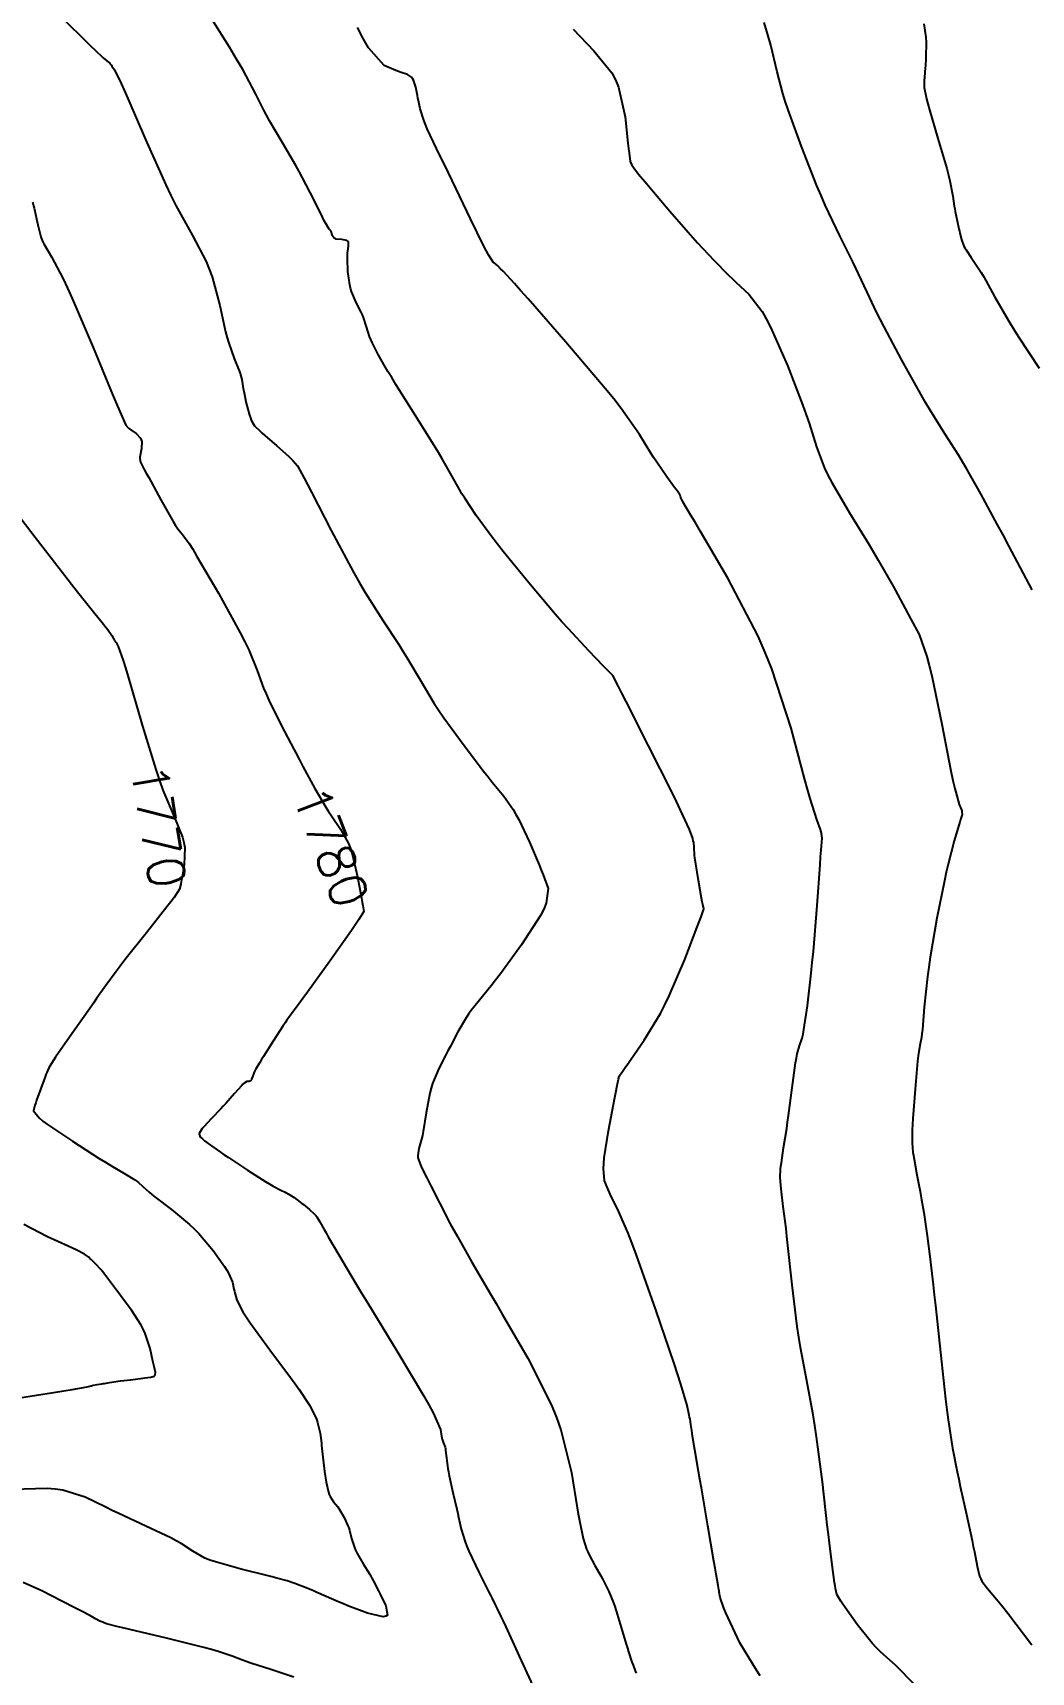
# Model space of a CAD drawing. Header units: metres. Extents: x 837477 to 838477, y 1189014 to 1191014.
# Drawn here: x 837892.1 to 837996.2, y 1189593.7 to 1189764.5 of the extents above; entities that cross this region are included whole.
import ezdxf

# ---------------------------------------------------------------- set-up
doc = ezdxf.new("R2010")
doc.units = ezdxf.units.M
doc.header["$LTSCALE"] = 0.3
doc.layers.add('COTAS 10', color=1, linetype='Continuous')
doc.styles.get("Standard").update_dxf_attribs({"font": 'simplex.shx'})

msp = doc.modelspace()

# ---------------------------------------------------------------- linework, layer by layer
at = {"layer": 'COTAS 10'}
for points, elevation in [([(837967.924, 1189593.31), (837967.559, 1189593.901), (837965.799, 1189596.745), (837964.59, 1189599.339), (837964.35, 1189599.887), (837964.15, 1189600.361), (837963.772, 1189601.459), (837963.668, 1189602.029), (837963.642, 1189602.169), (837963.617, 1189602.302), (837963.535, 1189602.72), (837963.326, 1189603.899), (837963.22, 1189604.511), (837963.094, 1189605.247), (837962.466, 1189608.937), (837961.796, 1189612.887), (837961.643, 1189613.786), (837961.504, 1189614.601), (837961.121, 1189616.843), (837960.879, 1189618.281), (837960.829, 1189618.589), (837960.787, 1189618.858), (837960.695, 1189619.502), (837960.611, 1189620.039), (837960.573, 1189620.239), (837960.529, 1189620.462), (837960.319, 1189621.454), (837959.664, 1189623.68), (837959.34, 1189624.681), (837958.953, 1189625.849), (837957.04, 1189631.454), (837955.019, 1189637.135), (837954.565, 1189638.35), (837954.156, 1189639.409), (837953.059, 1189641.944), (837952.363, 1189643.321), (837952.206, 1189643.651), (837952.065, 1189643.959), (837951.688, 1189644.885), (837951.586, 1189646.155), (837951.619, 1189646.68), (837951.679, 1189647.28), (837952.117, 1189650.073), (837952.632, 1189652.824), (837952.74, 1189653.398), (837952.833, 1189653.89), (837953.046, 1189654.99), (837953.15, 1189655.463), (837953.174, 1189655.56), (837953.197, 1189655.643), (837953.263, 1189655.82), (837953.331, 1189655.919), (837953.355, 1189655.954), (837953.382, 1189655.991), (837953.496, 1189656.149), (837953.933, 1189656.774), (837954.163, 1189657.106), (837954.441, 1189657.508), (837955.836, 1189659.53), (837957.52, 1189662.322), (837957.979, 1189663.208), (837958.435, 1189664.144), (837960.056, 1189667.933), (837961.336, 1189671.241), (837961.578, 1189671.874), (837961.77, 1189672.384), (837962.055, 1189673.202), (837961.947, 1189673.668), (837961.892, 1189673.956), (837961.826, 1189674.312), (837961.494, 1189676.172), (837961.18, 1189678.101), (837961.124, 1189678.501), (837961.082, 1189678.843), (837961.043, 1189679.596), (837960.998, 1189680.114), (837960.952, 1189680.308), (837960.892, 1189680.525), (837960.553, 1189681.492), (837959.636, 1189683.504), (837959.212, 1189684.379), (837958.713, 1189685.392), (837956.293, 1189690.199), (837953.953, 1189694.796), (837953.504, 1189695.676), (837953.142, 1189696.385), (837952.55, 1189697.53), (837952.151, 1189697.944), (837951.909, 1189698.193), (837951.61, 1189698.5), (837950.058, 1189700.092), (837947.928, 1189702.378), (837947.265, 1189703.122), (837946.571, 1189703.914), (837943.801, 1189707.177), (837941.149, 1189710.429), (837940.53, 1189711.214), (837939.96, 1189711.95), (837938.319, 1189714.191), (837937.127, 1189715.99), (837936.841, 1189716.446), (837936.574, 1189716.885), (837935.77, 1189718.319), (837934.772, 1189720.091), (837934.383, 1189720.742), (837933.944, 1189721.464), (837931.953, 1189724.651), (837929.956, 1189727.835), (837929.514, 1189728.555), (837929.12, 1189729.205), (837928.095, 1189730.967), (837927.475, 1189732.204), (837927.335, 1189732.522), (837927.21, 1189732.83), (837926.874, 1189733.857), (837926.562, 1189734.829), (837926.453, 1189735.103), (837926.332, 1189735.38), (837925.813, 1189736.395), (837925.323, 1189737.515), (837925.222, 1189737.858), (837925.136, 1189738.214), (837924.946, 1189739.62), (837924.901, 1189740.933), (837924.906, 1189741.231), (837924.917, 1189741.501), (837925.019, 1189742.239), (837925, 1189742.681), (837924.935, 1189742.764), (837924.845, 1189742.831), (837924.304, 1189742.928), (837923.721, 1189742.988), (837923.604, 1189743.031), (837923.507, 1189743.084), (837923.315, 1189743.37), (837923.226, 1189743.691), (837923.194, 1189743.766), (837923.157, 1189743.835), (837922.996, 1189744.034), (837922.636, 1189744.602), (837922.474, 1189744.902), (837922.285, 1189745.265), (837921.38, 1189747.095), (837920.218, 1189749.371), (837919.868, 1189750.015), (837919.505, 1189750.665), (837918.09, 1189753.065), (837916.762, 1189755.32), (837916.453, 1189755.879), (837916.17, 1189756.409), (837915.362, 1189758.09), (837913.986, 1189760.651), (837913.345, 1189761.737), (837912.591, 1189762.986), (837908.932, 1189768.858)], 1800), ([(837895.33, 1189765.877), (837897.659, 1189763.563), (837898.141, 1189763.091), (837898.552, 1189762.693), (837899.447, 1189761.865), (837899.813, 1189761.569), (837899.89, 1189761.506), (837899.958, 1189761.451), (837900.114, 1189761.32), (837900.246, 1189761.164), (837900.297, 1189761.093), (837900.354, 1189761.01), (837900.615, 1189760.61), (837901.296, 1189759.206), (837901.618, 1189758.49), (837901.998, 1189757.632), (837903.852, 1189753.351), (837905.962, 1189748.649), (837906.503, 1189747.526), (837907.025, 1189746.481), (837908.756, 1189743.351), (837910.17, 1189740.635), (837910.493, 1189739.851), (837910.785, 1189739.053), (837911.593, 1189736.054), (837912.196, 1189733.327), (837912.359, 1189732.701), (837912.52, 1189732.13), (837913.088, 1189730.532), (837913.548, 1189729.446), (837913.64, 1189729.197), (837913.718, 1189728.972), (837913.874, 1189728.346), (837913.983, 1189727.677), (837914.032, 1189727.425), (837914.088, 1189727.143), (837914.359, 1189725.881), (837914.687, 1189724.638), (837914.78, 1189724.367), (837914.874, 1189724.128), (837915.221, 1189723.533), (837915.79, 1189722.978), (837916.023, 1189722.765), (837916.29, 1189722.526), (837917.531, 1189721.447), (837918.748, 1189720.367), (837919.001, 1189720.127), (837919.218, 1189719.913), (837919.695, 1189719.356), (837920.379, 1189718.089), (837920.726, 1189717.428), (837921.141, 1189716.632), (837923.209, 1189712.638), (837925.568, 1189708.229), (837926.167, 1189707.171), (837926.742, 1189706.184), (837928.623, 1189703.209), (837930.263, 1189700.736), (837930.687, 1189700.066), (837931.097, 1189699.402), (837932.468, 1189697.054), (837933.953, 1189694.602), (837934.435, 1189693.872), (837934.947, 1189693.119), (837937.054, 1189690.216), (837939.092, 1189687.553), (837939.562, 1189686.952), (837939.99, 1189686.41), (837941.192, 1189684.945), (837942.172, 1189683.551), (837942.459, 1189683.055), (837942.753, 1189682.511), (837943.873, 1189680.145), (837944.88, 1189677.78), (837945.103, 1189677.236), (837945.302, 1189676.739), (837945.819, 1189675.345), (837945.612, 1189673.785), (837945.356, 1189673.184), (837945.012, 1189672.509), (837943.052, 1189669.459), (837940.842, 1189666.428), (837940.343, 1189665.764), (837939.891, 1189665.177), (837938.665, 1189663.692), (837937.767, 1189662.585), (837937.523, 1189662.236), (837937.281, 1189661.87), (837936.421, 1189660.394), (837935.598, 1189658.837), (837935.379, 1189658.419), (837935.163, 1189658.007), (837934.414, 1189656.568), (837933.772, 1189655.006), (837933.623, 1189654.518), (837933.486, 1189654.004), (837933.096, 1189651.946), (837932.796, 1189650.028), (837932.716, 1189649.603), (837932.636, 1189649.225), (837932.359, 1189648.24), (837932.235, 1189647.521), (837932.252, 1189647.309), (837932.291, 1189647.092), (837932.617, 1189646.262), (837933.192, 1189645.171), (837933.387, 1189644.789), (837933.599, 1189644.372), (837934.494, 1189642.579), (837935.621, 1189640.402), (837935.979, 1189639.744), (837936.357, 1189639.061), (837937.884, 1189636.396), (837939.785, 1189633.145), (837940.397, 1189632.094), (837941.046, 1189630.977), (837943.702, 1189626.396), (837946.165, 1189621.522), (837946.692, 1189620.22), (837947.153, 1189618.939), (837948.26, 1189614.486), (837948.854, 1189610.802), (837948.992, 1189610.007), (837949.118, 1189609.309), (837949.476, 1189607.598), (837949.835, 1189606.516), (837949.961, 1189606.213), (837950.099, 1189605.91), (837950.697, 1189604.806), (837951.329, 1189603.715), (837951.49, 1189603.42), (837951.644, 1189603.128), (837952.148, 1189602.1), (837952.628, 1189600.909), (837952.767, 1189600.514), (837952.91, 1189600.092), (837953.447, 1189598.332), (837953.955, 1189596.601), (837954.079, 1189596.196), (837954.195, 1189595.824), (837954.556, 1189594.748), (837954.68, 1189594.419), (837954.894, 1189593.846), (837954.996, 1189593.582)], 1790), ([(837984.022, 1189592.415), (837982.053, 1189594.391), (837980.46, 1189595.797), (837980.023, 1189596.247), (837979.589, 1189596.723), (837978.04, 1189598.66), (837976.783, 1189600.42), (837976.533, 1189600.784), (837976.325, 1189601.094), (837975.929, 1189601.771), (837975.785, 1189602.405), (837975.736, 1189602.689), (837975.683, 1189603.02), (837975.457, 1189604.607), (837975.143, 1189607.125), (837975.033, 1189608.043), (837974.915, 1189609.056), (837974.406, 1189613.513), (837973.81, 1189618.22), (837973.636, 1189619.391), (837973.459, 1189620.505), (837972.787, 1189624.052), (837972.129, 1189627.516), (837971.96, 1189628.578), (837971.798, 1189629.684), (837971.262, 1189634.052), (837970.818, 1189638.137), (837970.714, 1189639.065), (837970.618, 1189639.906), (837970.339, 1189642.209), (837970.153, 1189643.726), (837970.115, 1189644.071), (837970.083, 1189644.384), (837970.02, 1189645.242), (837970.06, 1189646.104), (837970.093, 1189646.419), (837970.136, 1189646.768), (837970.371, 1189648.303), (837970.688, 1189650.328), (837970.781, 1189650.986), (837970.878, 1189651.686), (837971.249, 1189654.563), (837971.607, 1189657.152), (837971.695, 1189657.67), (837971.778, 1189658.101), (837972.039, 1189658.94), (837972.304, 1189659.745), (837972.39, 1189660.156), (837972.48, 1189660.647), (837972.852, 1189663.099), (837973.253, 1189666.515), (837973.362, 1189667.615), (837973.47, 1189668.782), (837973.853, 1189673.552), (837974.164, 1189677.795), (837974.227, 1189678.63), (837974.279, 1189679.317), (837974.384, 1189680.571), (837974.322, 1189681.046), (837974.269, 1189681.242), (837974.201, 1189681.466), (837973.825, 1189682.509), (837973.123, 1189684.715), (837972.849, 1189685.673), (837972.54, 1189686.781), (837971.14, 1189692.036), (837969.142, 1189698.227), (837968.457, 1189699.925), (837967.715, 1189701.616), (837964.56, 1189707.665), (837961.696, 1189712.537), (837961.137, 1189713.486), (837960.679, 1189714.262), (837959.873, 1189715.621), (837959.748, 1189715.842), (837959.72, 1189715.9), (837959.694, 1189715.957), (837959.626, 1189716.155), (837959.578, 1189716.312), (837959.566, 1189716.344), (837959.554, 1189716.371), (837959.516, 1189716.428), (837959.292, 1189716.719), (837959.164, 1189716.894), (837959.006, 1189717.11), (837958.197, 1189718.23), (837957.155, 1189719.745), (837956.851, 1189720.21), (837956.54, 1189720.695), (837955.361, 1189722.611), (837953.435, 1189725.334), (837952.654, 1189726.328), (837951.765, 1189727.426), (837947.658, 1189732.258), (837943.731, 1189736.744), (837942.956, 1189737.624), (837942.316, 1189738.347), (837941.132, 1189739.648), (837940.862, 1189739.899), (837940.799, 1189739.96), (837940.742, 1189740.018), (837940.574, 1189740.194), (837940.421, 1189740.343), (837940.372, 1189740.384), (837940.319, 1189740.423), (837940.106, 1189740.564), (837939.601, 1189741.342), (837939.365, 1189741.784), (837939.088, 1189742.324), (837937.739, 1189745.094), (837936.209, 1189748.293), (837935.818, 1189749.103), (837935.44, 1189749.882), (837934.191, 1189752.422), (837933.224, 1189754.469), (837933.024, 1189754.937), (837932.853, 1189755.362), (837932.482, 1189756.539), (837932.302, 1189757.434), (837932.252, 1189757.68), (837932.202, 1189757.927), (837932.02, 1189758.812), (837931.777, 1189759.551), (837931.688, 1189759.704), (837931.59, 1189759.836), (837931.157, 1189760.125), (837930.485, 1189760.356), (837930.237, 1189760.45), (837929.961, 1189760.558), (837928.74, 1189761.054), (837927.082, 1189762.905), (837926.531, 1189763.867), (837925.94, 1189765.022)], 1810), ([(837948.447, 1189764.854), (837950.6, 1189762.612), (837952.449, 1189760.312), (837952.83, 1189759.585), (837953.155, 1189758.819), (837953.857, 1189755.727), (837954.139, 1189752.976), (837954.2, 1189752.425), (837954.253, 1189751.964), (837954.381, 1189751.062), (837954.562, 1189750.676), (837954.648, 1189750.541), (837954.75, 1189750.393), (837955.246, 1189749.759), (837956.112, 1189748.733), (837956.446, 1189748.339), (837956.82, 1189747.896), (837958.515, 1189745.9), (837960.409, 1189743.713), (837960.909, 1189743.15), (837961.398, 1189742.606), (837963.08, 1189740.798), (837964.624, 1189739.227), (837965.027, 1189738.833), (837965.42, 1189738.456), (837966.75, 1189737.243), (837968.132, 1189735.435), (837968.558, 1189734.683), (837969.002, 1189733.823), (837970.76, 1189729.808), (837972.371, 1189725.634), (837972.723, 1189724.672), (837973.033, 1189723.795), (837973.81, 1189721.33), (837974.645, 1189719.115), (837974.991, 1189718.396), (837975.386, 1189717.63), (837977.23, 1189714.482), (837979.247, 1189711.209), (837979.752, 1189710.364), (837980.233, 1189709.546), (837981.776, 1189706.816), (837983.04, 1189704.488), (837983.344, 1189703.924), (837983.629, 1189703.395), (837984.496, 1189701.776), (837985.308, 1189699.5), (837985.558, 1189698.558), (837985.82, 1189697.479), (837986.86, 1189692.454), (837987.814, 1189687.574), (837988.022, 1189686.587), (837988.206, 1189685.758), (837988.668, 1189684.08), (837988.899, 1189683.526), (837988.937, 1189683.407), (837988.964, 1189683.302), (837988.971, 1189683.045), (837988.804, 1189682.527), (837988.723, 1189682.258), (837988.626, 1189681.934), (837988.147, 1189680.311), (837987.52, 1189677.868), (837987.329, 1189677.027), (837987.131, 1189676.116), (837986.353, 1189672.233), (837985.647, 1189668.17), (837985.494, 1189667.145), (837985.36, 1189666.164), (837985.029, 1189662.983), (837984.836, 1189660.633), (837984.789, 1189660.176), (837984.745, 1189659.802), (837984.61, 1189659.151), (837984.457, 1189658.363), (837984.403, 1189657.903), (837984.343, 1189657.338), (837984.083, 1189654.426), (837983.852, 1189651.382), (837983.812, 1189650.735), (837983.781, 1189650.172), (837983.753, 1189648.847), (837983.853, 1189647.862), (837983.903, 1189647.514), (837983.963, 1189647.134), (837984.26, 1189645.491), (837984.59, 1189643.759), (837984.67, 1189643.324), (837984.746, 1189642.907), (837984.978, 1189641.561), (837985.199, 1189640.118), (837985.266, 1189639.641), (837985.337, 1189639.13), (837985.615, 1189637.002), (837985.966, 1189634.041), (837986.081, 1189633.004), (837986.205, 1189631.872), (837986.719, 1189627.002), (837987.258, 1189622.136), (837987.398, 1189621.007), (837987.534, 1189619.972), (837987.991, 1189617.025), (837988.472, 1189614.548), (837988.623, 1189613.809), (837988.783, 1189613.049), (837989.424, 1189610.112), (837990.015, 1189607.41), (837990.143, 1189606.798), (837990.255, 1189606.243), (837990.531, 1189604.73), (837990.803, 1189603.687), (837990.914, 1189603.429), (837991.039, 1189603.185), (837991.618, 1189602.415), (837992.74, 1189601.101), (837993.207, 1189600.513), (837993.742, 1189599.829), (837996.242, 1189596.549)], 1820), ([(837996.295, 1189706.438), (837993.845, 1189711.039), (837993.247, 1189712.157), (837992.683, 1189713.208), (837990.938, 1189716.438), (837989.44, 1189719.094), (837989.032, 1189719.782), (837988.627, 1189720.45), (837987.19, 1189722.69), (837985.638, 1189725.15), (837985.161, 1189725.955), (837984.662, 1189726.815), (837982.69, 1189730.369), (837980.853, 1189733.832), (837980.439, 1189734.634), (837980.067, 1189735.369), (837979.066, 1189737.456), (837978.185, 1189739.355), (837977.888, 1189739.97), (837977.568, 1189740.624), (837976.223, 1189743.312), (837974.7, 1189746.528), (837974.268, 1189747.515), (837973.832, 1189748.545), (837972.222, 1189752.613), (837970.84, 1189756.453), (837970.548, 1189757.337), (837970.294, 1189758.145), (837969.707, 1189760.419), (837969.022, 1189763.17), (837968.708, 1189764.279), (837968.341, 1189765.538)], 1830), ([(837984.976, 1189765.399), (837985.204, 1189764.028), (837985.215, 1189763.455), (837985.216, 1189763.275), (837985.217, 1189763.085), (837985.211, 1189762.322), (837985.188, 1189761.527), (837985.177, 1189761.317), (837985.164, 1189761.112), (837985.102, 1189760.409), (837985.045, 1189759.75), (837985.035, 1189759.574), (837985.028, 1189759.399), (837985.024, 1189758.79), (837985.252, 1189757.609), (837985.391, 1189757.075), (837985.562, 1189756.451), (837986.456, 1189753.447), (837987.371, 1189750.345), (837987.556, 1189749.659), (837987.711, 1189749.048), (837988.024, 1189747.467), (837988.162, 1189746.409), (837988.207, 1189746.128), (837988.254, 1189745.853), (837988.45, 1189744.902), (837988.652, 1189744.043), (837988.704, 1189743.825), (837988.754, 1189743.615), (837988.922, 1189742.931), (837989.172, 1189742.262), (837989.274, 1189742.063), (837989.392, 1189741.857), (837989.935, 1189741.064), (837990.696, 1189739.933), (837990.951, 1189739.515), (837991.224, 1189739.051), (837992.37, 1189736.995), (837993.851, 1189734.418), (837994.337, 1189733.625), (837994.854, 1189732.797), (837996.995, 1189729.522)], 1840), ([(837892.074, 1189746.839), (837892.257, 1189746.189), (837892.638, 1189744.469), (837892.952, 1189743.209), (837893.091, 1189742.849), (837893.254, 1189742.485), (837894.032, 1189741.127), (837895.264, 1189738.832), (837895.712, 1189737.877), (837896.208, 1189736.782), (837898.386, 1189731.674), (837900.421, 1189726.778), (837900.826, 1189725.818), (837901.163, 1189725.029), (837901.808, 1189723.609), (837902.091, 1189723.29), (837902.2, 1189723.195), (837902.321, 1189723.098), (837902.869, 1189722.726), (837903.339, 1189722.248), (837903.412, 1189722.084), (837903.46, 1189721.907), (837903.424, 1189721.153), (837903.288, 1189720.424), (837903.272, 1189720.262), (837903.266, 1189720.118), (837903.323, 1189719.742), (837903.722, 1189718.983), (837903.93, 1189718.597), (837904.182, 1189718.135), (837905.445, 1189715.831), (837906.728, 1189713.573), (837906.991, 1189713.139), (837907.214, 1189712.789), (837907.688, 1189712.217), (837908.395, 1189711.26), (837908.765, 1189710.667), (837909.211, 1189709.931), (837911.449, 1189706.09), (837913.731, 1189701.952), (837914.204, 1189701.03), (837914.608, 1189700.204), (837915.496, 1189698.029), (837916.152, 1189696.206), (837916.41, 1189695.603), (837916.701, 1189694.958), (837918.029, 1189692.27), (837919.311, 1189689.833), (837919.503, 1189689.467), (837919.886, 1189688.749), (837920.259, 1189688.055), (837921.517, 1189685.759), (837922.649, 1189683.81), (837922.942, 1189683.336), (837923.227, 1189682.89), (837924.183, 1189681.517), (837925.003, 1189680.03), (837925.202, 1189679.513), (837925.389, 1189678.95), (837925.963, 1189676.534), (837926.365, 1189674.331), (837926.444, 1189673.902), (837926.509, 1189673.551), (837926.623, 1189672.938), (837926.09, 1189672.084), (837925.746, 1189671.581), (837925.317, 1189670.964), (837923.059, 1189667.774), (837920.736, 1189664.532), (837920.266, 1189663.881), (837919.871, 1189663.338), (837919.069, 1189662.27), (837918.587, 1189661.608), (837918.393, 1189661.321), (837918.173, 1189660.989), (837917.158, 1189659.415), (837916.162, 1189657.839), (837915.953, 1189657.506), (837915.773, 1189657.217), (837915.365, 1189656.547), (837915.174, 1189656.187), (837915.132, 1189656.094), (837915.093, 1189656.003), (837914.993, 1189655.698), (837914.909, 1189655.458), (837914.882, 1189655.407), (837914.853, 1189655.365), (837914.735, 1189655.269), (837914.605, 1189655.234), (837914.569, 1189655.229), (837914.534, 1189655.226), (837914.405, 1189655.234), (837914.13, 1189655.053), (837914.002, 1189654.931), (837913.851, 1189654.778), (837913.12, 1189653.966), (837912.218, 1189652.949), (837911.959, 1189652.668), (837911.697, 1189652.386), (837910.72, 1189651.369), (837909.917, 1189650.51), (837909.765, 1189650.328), (837909.643, 1189650.171), (837909.458, 1189649.806), (837909.483, 1189649.621), (837909.495, 1189649.578), (837909.508, 1189649.538), (837909.572, 1189649.42), (837909.779, 1189649.236), (837909.883, 1189649.154), (837910.006, 1189649.058), (837910.618, 1189648.599), (837911.663, 1189647.868), (837912.059, 1189647.6), (837912.502, 1189647.304), (837914.487, 1189646), (837916.409, 1189644.772), (837916.813, 1189644.524), (837917.161, 1189644.317), (837917.951, 1189643.899), (837918.422, 1189643.685), (837918.568, 1189643.606), (837918.721, 1189643.517), (837919.331, 1189643.125), (837919.976, 1189642.662), (837920.152, 1189642.53), (837920.326, 1189642.396), (837920.945, 1189641.896), (837921.482, 1189641.389), (837921.605, 1189641.25), (837921.717, 1189641.112), (837922.03, 1189640.621), (837922.478, 1189639.796), (837922.676, 1189639.448), (837922.905, 1189639.048), (837923.998, 1189637.171), (837925.718, 1189634.289), (837926.342, 1189633.256), (837927.031, 1189632.121), (837930.054, 1189627.171), (837932.843, 1189622.498), (837933.384, 1189621.537), (837933.825, 1189620.721), (837934.584, 1189618.979), (837934.701, 1189618.273), (837934.738, 1189618.111), (837934.776, 1189617.963), (837934.93, 1189617.55), (837935.075, 1189617.119), (837935.108, 1189616.961), (837935.139, 1189616.785), (837935.223, 1189616.009), (837935.365, 1189614.918), (837935.432, 1189614.544), (837935.511, 1189614.139), (837935.894, 1189612.415), (837936.307, 1189610.658), (837936.404, 1189610.231), (837936.494, 1189609.83), (837936.757, 1189608.598), (837937.17, 1189607.264), (837937.354, 1189606.799), (837937.57, 1189606.292), (837938.601, 1189604.117), (837939.611, 1189602.106), (837939.813, 1189601.703), (837939.98, 1189601.368), (837940.305, 1189600.71), (837940.401, 1189600.513), (837940.424, 1189600.467), (837940.446, 1189600.424), (837940.515, 1189600.301), (837940.902, 1189599.482), (837941.125, 1189599.002), (837941.397, 1189598.411), (837942.799, 1189595.36), (837944.21, 1189592.252)], 1780), ([(837889.417, 1189715.753), (837892.343, 1189711.923), (837895.444, 1189707.929), (837896.141, 1189707.04), (837896.767, 1189706.245), (837898.444, 1189704.157), (837899.474, 1189702.88), (837899.693, 1189702.596), (837899.883, 1189702.343), (837900.328, 1189701.679), (837900.538, 1189701.303), (837900.58, 1189701.232), (837900.614, 1189701.174), (837900.68, 1189701.08), (837900.742, 1189700.996), (837900.775, 1189700.943), (837900.814, 1189700.878), (837901.012, 1189700.538), (837901.524, 1189699.084), (837901.761, 1189698.317), (837902.039, 1189697.391), (837903.39, 1189692.729), (837903.399, 1189692.702), (837904.91, 1189687.731), (837905.296, 1189686.594), (837905.667, 1189685.563), (837906.879, 1189682.729), (837907.711, 1189680.671), (837907.843, 1189680.129), (837907.931, 1189679.599), (837907.892, 1189677.787), (837907.622, 1189676.344), (837907.564, 1189676.046), (837907.515, 1189675.793), (837907.399, 1189675.25), (837906.831, 1189674.402), (837906.497, 1189673.957), (837906.086, 1189673.421), (837903.96, 1189670.728), (837901.709, 1189667.884), (837901.218, 1189667.253), (837900.785, 1189666.69), (837899.7, 1189665.221), (837898.756, 1189663.865), (837898.411, 1189663.372), (837898.029, 1189662.829), (837896.352, 1189660.443), (837894.79, 1189658.211), (837894.482, 1189657.763), (837894.227, 1189657.39), (837893.757, 1189656.658), (837893.557, 1189656.177), (837893.473, 1189655.961), (837893.377, 1189655.709), (837892.926, 1189654.503), (837892.489, 1189653.266), (837892.402, 1189652.996), (837892.328, 1189652.756), (837892.183, 1189652.151), (837892.772, 1189651.423), (837893.161, 1189651.107), (837893.649, 1189650.74), (837896.227, 1189648.997), (837899.035, 1189647.212), (837899.667, 1189646.817), (837900.236, 1189646.467), (837901.766, 1189645.56), (837902.724, 1189644.985), (837902.932, 1189644.843), (837903.116, 1189644.709), (837903.576, 1189644.285), (837904.213, 1189643.691), (837904.508, 1189643.45), (837904.856, 1189643.175), (837906.541, 1189641.903), (837908.443, 1189640.337), (837908.927, 1189639.877), (837909.392, 1189639.406), (837910.916, 1189637.607), (837912.076, 1189635.96), (837912.31, 1189635.585), (837912.507, 1189635.245), (837912.907, 1189634.307), (837913.071, 1189633.592), (837913.119, 1189633.392), (837913.169, 1189633.191), (837913.359, 1189632.458), (837914.009, 1189631.214), (837914.348, 1189630.691), (837914.756, 1189630.091), (837916.807, 1189627.277), (837918.961, 1189624.375), (837919.434, 1189623.719), (837919.855, 1189623.126), (837920.931, 1189621.52), (837921.546, 1189620.348), (837921.676, 1189620.031), (837921.788, 1189619.716), (837922.047, 1189618.603), (837922.179, 1189617.554), (837922.211, 1189617.28), (837922.241, 1189617.012), (837922.333, 1189616.105), (837922.434, 1189615.178), (837922.47, 1189614.898), (837922.509, 1189614.608), (837922.678, 1189613.477), (837922.914, 1189612.434), (837922.995, 1189612.199), (837923.083, 1189611.989), (837923.459, 1189611.423), (837923.883, 1189610.924), (837924.002, 1189610.755), (837924.122, 1189610.573), (837924.559, 1189609.804), (837924.947, 1189608.949), (837925.035, 1189608.712), (837925.116, 1189608.475), (837925.338, 1189607.619), (837925.623, 1189606.694), (837925.744, 1189606.414), (837925.882, 1189606.123), (837926.53, 1189604.985), (837927.183, 1189603.935), (837927.324, 1189603.7), (837927.448, 1189603.488), (837927.753, 1189602.925), (837928.049, 1189602.322), (837928.167, 1189602.085), (837928.302, 1189601.819), (837928.919, 1189600.605), (837929.059, 1189599.632), (837928.893, 1189599.516), (837928.638, 1189599.468), (837926.977, 1189599.851), (837924.955, 1189600.612), (837924.473, 1189600.802), (837924.024, 1189600.982), (837922.682, 1189601.559), (837921.635, 1189602.031), (837921.371, 1189602.146), (837921.118, 1189602.254), (837920.302, 1189602.586), (837919.591, 1189602.854), (837919.405, 1189602.92), (837919.224, 1189602.984), (837918.61, 1189603.188), (837917.522, 1189603.487), (837917.042, 1189603.611), (837916.485, 1189603.753), (837913.828, 1189604.412), (837911.131, 1189605.17), (837910.548, 1189605.374), (837910.038, 1189605.575), (837908.787, 1189606.282), (837907.559, 1189607.104), (837907.062, 1189607.38), (837906.498, 1189607.675), (837903.893, 1189608.913), (837901.068, 1189610.21), (837900.364, 1189610.542), (837899.696, 1189610.862), (837897.565, 1189611.924), (837895.24, 1189612.644), (837894.448, 1189612.749), (837893.592, 1189612.814), (837889.966, 1189612.709)], 1770), ([(837888.933, 1189621.983), (837894.273, 1189622.818), (837895.324, 1189622.987), (837896.191, 1189623.129), (837897.777, 1189623.42), (837898.168, 1189623.525), (837898.28, 1189623.551), (837898.395, 1189623.575), (837898.826, 1189623.652), (837899.292, 1189623.724), (837899.428, 1189623.746), (837899.569, 1189623.769), (837900.104, 1189623.858), (837900.779, 1189623.961), (837901.007, 1189623.993), (837901.254, 1189624.027), (837902.292, 1189624.159), (837903.316, 1189624.285), (837903.553, 1189624.314), (837903.77, 1189624.341), (837904.387, 1189624.416), (837904.758, 1189624.535), (837904.821, 1189624.588), (837904.866, 1189624.651), (837904.883, 1189624.953), (837904.737, 1189625.55), (837904.68, 1189625.799), (837904.615, 1189626.084), (837904.32, 1189627.416), (837903.814, 1189628.983), (837903.617, 1189629.417), (837903.395, 1189629.85), (837902.386, 1189631.415), (837901.324, 1189632.836), (837901.068, 1189633.178), (837900.83, 1189633.499), (837900.107, 1189634.475), (837899.515, 1189635.247), (837899.358, 1189635.44), (837899.205, 1189635.624), (837898.68, 1189636.21), (837898.189, 1189636.688), (837898.058, 1189636.802), (837897.929, 1189636.909), (837897.479, 1189637.231), (837896.625, 1189637.673), (837896.241, 1189637.855), (837895.794, 1189638.063), (837893.645, 1189639.031), (837891.17, 1189640.326)], 1760), ([(837919.315, 1189593.168), (837916.902, 1189593.973), (837914.812, 1189594.643), (837914.352, 1189594.8), (837913.944, 1189594.945), (837912.898, 1189595.365), (837911.413, 1189595.856), (837910.727, 1189596.045), (837909.923, 1189596.258), (837906.026, 1189597.221), (837902.224, 1189598.132), (837901.479, 1189598.312), (837900.868, 1189598.461), (837899.771, 1189598.736), (837899.531, 1189598.822), (837899.459, 1189598.852), (837899.385, 1189598.884), (837899.098, 1189599.018), (837898.649, 1189599.248), (837898.473, 1189599.341), (837898.274, 1189599.445), (837897.368, 1189599.926), (837896.062, 1189600.609), (837895.61, 1189600.841), (837895.12, 1189601.091), (837893.024, 1189602.151), (837891.09, 1189603.036)], 1780)]:
    msp.add_lwpolyline(points, dxfattribs=dict(at, elevation=elevation))

# ---------------------------------------------------------------- texts
at = {"layer": 'COTAS 10', "char_height": 3.8, "attachment_point": 7}
for s, insert, rotation in [('1770', (837902.256, 1189687.964, 1770), 279.39762), ('1780', (837919.085, 1189685.101, 1780), 290.90748)]:
    msp.add_mtext(s, dxfattribs=dict(at, insert=insert, rotation=rotation))

doc.saveas('drawing.dxf')
